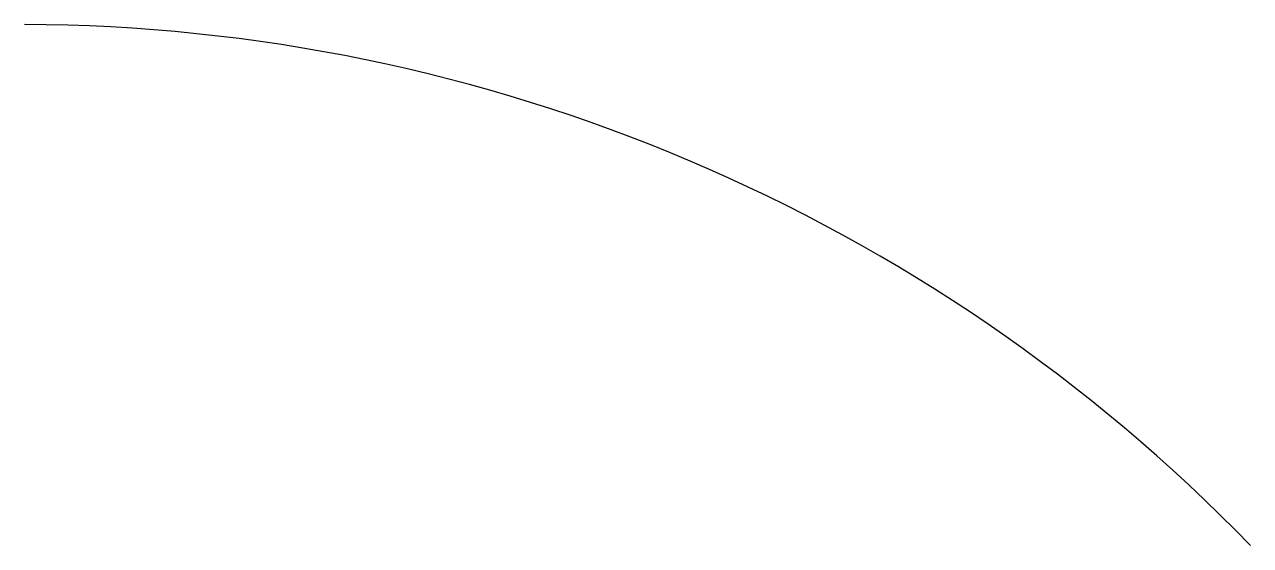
# Model space of a CAD drawing. Extents: x 100 to 245, y 238 to 300.
import ezdxf

# ---------------------------------------------------------------- set-up
doc = ezdxf.new("R2010")
doc.units = 0
doc.layers.get('0').update_dxf_attribs({"linetype": 'CONTINUOUS'})

msp = doc.modelspace()

# ---------------------------------------------------------------- linework, layer by layer
msp.add_lwpolyline([(245.14, 238.38, 0.202026), (100, 300)], format="xyb")

doc.saveas('drawing.dxf')
